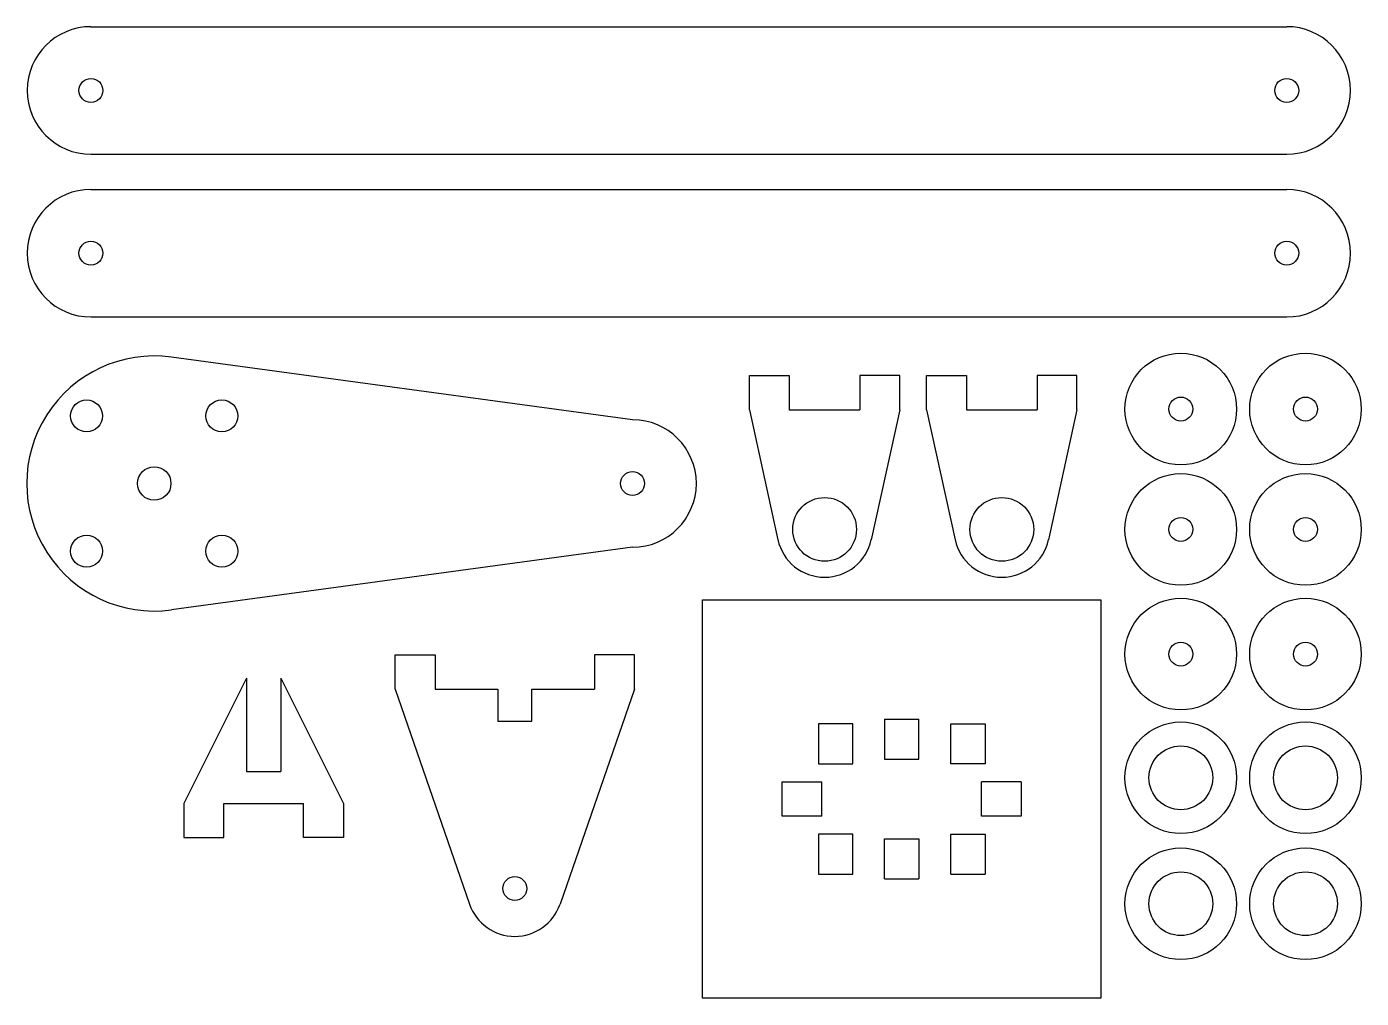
# Model space of a CAD drawing. Header units: millimetres. Extents: x 884 to 1052, y 621 to 743.
import ezdxf

# ---------------------------------------------------------------- set-up
doc = ezdxf.new("R2010")
doc.units = ezdxf.units.MM

msp = doc.modelspace()

# ---------------------------------------------------------------- linework, layer by layer
for p, q in [((892.39, 743.05), (1042.39, 743.05)), ((892.39, 727.05), (1042.39, 727.05)), ((892.39, 722.63), (1042.39, 722.63)), ((892.39, 706.63), (1042.39, 706.63)), ((960.33, 693.74), (902.48, 701.59)), ((974.99, 694.98), (974.99, 699.28)), ((974.99, 699.28), (979.99, 699.28)), ((979.99, 699.28), (979.99, 694.98)), ((993.85, 699.28), (988.85, 699.28)), ((988.85, 699.28), (988.85, 694.98)), ((993.85, 694.98), (993.85, 699.28)), ((997.22, 694.98), (997.22, 699.28)), ((997.22, 699.28), (1002.22, 699.28)), ((1002.22, 699.28), (1002.22, 694.98)), ((1016.07, 699.28), (1011.07, 699.28)), ((1011.07, 699.28), (1011.07, 694.98)), ((1016.07, 694.98), (1016.07, 699.28)), ((974.99, 694.98), (978.56, 678.69)), ((979.99, 694.98), (988.85, 694.98)), ((979.99, 694.98), (979.99, 694.98)), ((993.85, 694.98), (990.28, 678.69)), ((997.22, 694.98), (1000.78, 678.69)), ((1002.22, 694.98), (1011.07, 694.98)), ((1002.22, 694.98), (1002.22, 694.98)), ((1016.07, 694.98), (1012.51, 678.69)), ((960.33, 677.74), (902.48, 669.88)), ((969.09, 671.16), (1019.09, 671.16)), ((969.09, 621.16), (969.09, 671.16)), ((1019.09, 671.16), (1019.09, 621.16)), ((930.56, 659.93), (930.56, 664.23)), ((930.56, 664.23), (935.56, 664.23)), ((935.56, 664.23), (935.56, 659.93)), ((960.56, 664.23), (955.56, 664.23)), ((955.56, 664.23), (955.56, 659.93)), ((960.56, 659.93), (960.56, 664.23)), ((911.9, 661.31), (904.05, 645.61)), ((911.9, 661.31), (911.9, 649.61)), ((916.2, 661.31), (924.05, 645.61)), ((916.2, 661.31), (916.2, 649.61)), ((930.56, 659.93), (939.89, 632.96)), ((935.56, 659.93), (943.41, 659.93)), ((943.41, 659.93), (943.41, 655.93)), ((947.71, 655.93), (947.71, 659.93)), ((947.71, 659.93), (955.56, 659.93)), ((960.56, 659.93), (951.23, 632.96)), ((943.41, 655.93), (947.71, 655.93)), ((983.64, 655.59), (983.64, 650.59)), ((987.94, 655.59), (983.64, 655.59)), ((987.94, 650.59), (987.94, 655.59)), ((991.94, 656.16), (996.24, 656.16)), ((991.94, 656.16), (991.94, 651.16)), ((994.09, 656.16), (994.09, 656.16)), ((996.24, 651.16), (996.24, 656.16)), ((1000.24, 650.59), (1000.24, 655.59)), ((1000.24, 655.59), (1004.54, 655.59)), ((1004.54, 655.59), (1004.54, 650.59)), ((911.9, 649.61), (916.2, 649.61)), ((983.64, 650.59), (987.94, 650.59)), ((991.94, 651.16), (996.24, 651.16)), ((1004.54, 650.59), (1000.24, 650.59)), ((979.09, 648.31), (984.09, 648.31)), ((979.09, 644.01), (979.09, 648.31)), ((984.09, 644.01), (984.09, 648.31)), ((1004.09, 644.01), (1004.09, 648.31)), ((1009.09, 648.31), (1004.09, 648.31)), ((1009.09, 648.31), (1009.09, 644.01)), ((904.05, 645.61), (904.05, 641.31)), ((909.05, 645.61), (919.05, 645.61)), ((909.05, 641.31), (909.05, 645.61)), ((919.05, 641.31), (919.05, 645.61)), ((924.05, 645.61), (924.05, 641.31)), ((984.09, 644.01), (979.09, 644.01)), ((1009.09, 644.01), (1004.09, 644.01)), ((904.05, 641.31), (909.05, 641.31)), ((924.05, 641.31), (919.05, 641.31)), ((983.64, 641.73), (983.64, 636.73)), ((987.94, 641.73), (983.64, 641.73)), ((987.94, 636.73), (987.94, 641.73)), ((1000.24, 636.73), (1000.24, 641.73)), ((1000.24, 641.73), (1004.54, 641.73)), ((1004.54, 641.73), (1004.54, 636.73)), ((991.94, 636.16), (991.94, 641.16)), ((991.94, 641.16), (996.24, 641.16)), ((996.24, 641.16), (996.24, 636.16)), ((983.64, 636.73), (987.94, 636.73)), ((1000.24, 636.73), (1004.54, 636.73)), ((991.94, 636.16), (996.24, 636.16)), ((1019.09, 621.16), (969.09, 621.16))]:
    msp.add_line(p, q)
for centre, radius in [((892.39, 735.05), 1.5), ((1042.39, 735.05), 1.5), ((892.39, 714.63), 1.5), ((1042.39, 714.63), 1.5), ((1029.1, 695.08), 7), ((1044.74, 695.08), 7), ((1029.1, 695.08), 1.5), ((1044.74, 695.08), 1.5), ((891.84, 694.22), 2), ((908.81, 694.22), 2), ((900.33, 685.74), 2.1), ((960.33, 685.74), 1.5), ((1029.1, 679.98), 7), ((1044.74, 679.98), 7), ((984.42, 679.98), 4), ((1006.65, 679.98), 4), ((1029.1, 679.98), 1.5), ((1044.74, 679.98), 1.5), ((891.84, 677.25), 2), ((908.81, 677.25), 2), ((1029.1, 664.34), 7), ((1044.74, 664.34), 7), ((1029.1, 664.34), 1.5), ((1044.74, 664.34), 1.5), ((1029.1, 648.82), 7), ((1044.74, 648.82), 7), ((1029.1, 648.82), 4), ((1044.74, 648.82), 4), ((1029.1, 633.02), 7), ((1044.74, 633.02), 7), ((945.56, 634.93), 1.5), ((1029.1, 633.02), 4), ((1044.74, 633.02), 4)]:
    msp.add_circle(centre, radius)
for centre, radius, start, end in [((892.39, 735.05), 8, 90, 270), ((1042.39, 735.05), 8, 270, 90), ((892.39, 714.63), 8, 90, 270), ((1042.39, 714.63), 8, 270, 90), ((900.33, 685.74), 16, 82.2677, 277.7323), ((960.33, 685.74), 8, 270, 90), ((984.42, 679.98), 6, 192.3558, 347.6442), ((1006.65, 679.98), 6, 192.3558, 347.6442), ((945.56, 634.93), 6, 199.0875, 340.9125)]:
    msp.add_arc(centre, radius, start, end)

doc.saveas('drawing.dxf')
